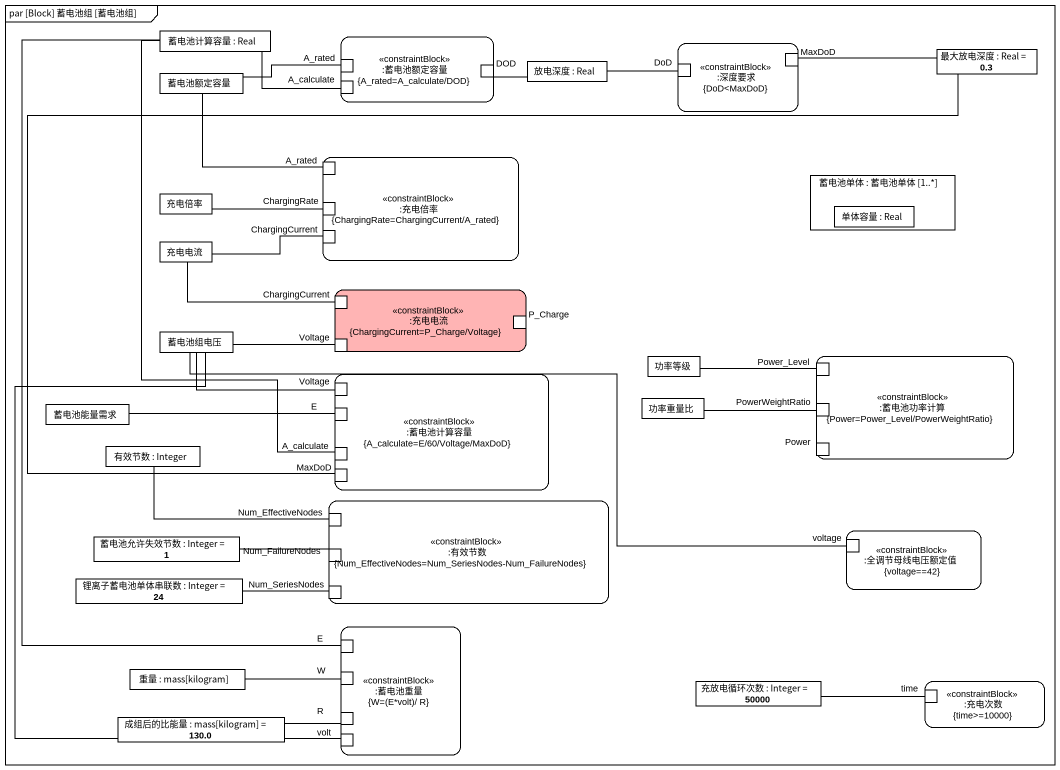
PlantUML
@startuml
mainframe par [Block] 蓄电池组 [蓄电池组]
rectangle "蓄电池计算容量 : Real" as 蓄电池计算容量
rectangle ":蓄电池额定容量\n{A_rated=A_calculate/DOD}" as 蓄电池额定容量 <<constraintBlock>> {
  port A_rated
  port DOD
  port A_calculate
}
rectangle "放电深度 : Real" as 放电深度
rectangle ":深度要求\n{DoD<MaxDoD}" as 深度要求 <<constraintBlock>> {
  port DoD
  port MaxDoD
}
rectangle "最大放电深度 : Real = 0.3" as 最大放电深度
rectangle "蓄电池额定容量" as 蓄电池额定容量_2
rectangle ":充电倍率\n{ChargingRate=ChargingCurrent/A_rated}" as 充电倍率 <<constraintBlock>> {
  port "A_rated" as A_rated_2
  port ChargingRate
  port ChargingCurrent
}
rectangle "蓄电池单体 : 蓄电池单体 [1..*]" as 蓄电池单体 {
  rectangle "单体容量 : Real" as 单体容量
}
rectangle "充电倍率" as 充电倍率_2
rectangle 充电电流
rectangle ":充电电流\n{ChargingCurrent=P_Charge/Voltage}" as 充电电流_2 <<constraintBlock>> #FFB4B4 {
  port "ChargingCurrent" as ChargingCurrent_2
  port P_Charge
  port Voltage
}
rectangle 蓄电池组电压
rectangle ":蓄电池计算容量\n{A_calculate=E/60/Voltage/MaxDoD}" as 蓄电池计算容量_2 <<constraintBlock>> {
  port "Voltage" as Voltage_2
  port E
  port "A_calculate" as A_calculate_2
  port "MaxDoD" as MaxDoD_2
}
rectangle 功率等级
rectangle ":蓄电池功率计算\n{Power=Power_Level/PowerWeightRatio}" as 蓄电池功率计算 <<constraintBlock>> {
  port Power_Level
  port PowerWeightRatio
  port Power
}
rectangle 蓄电池能量需求
rectangle 功率重量比
rectangle "有效节数 : Integer" as 有效节数
rectangle ":有效节数\n{Num_EffectiveNodes=Num_SeriesNodes-Num_FailureNodes}" as 有效节数_2 <<constraintBlock>> {
  port Num_EffectiveNodes
  port Num_FailureNodes
  port Num_SeriesNodes
}
rectangle ":全调节母线电压额定值\n{voltage==42}" as 全调节母线电压额定值 <<constraintBlock>> {
  port voltage
}
rectangle "蓄电池允许失效节数 : Integer = 1" as 蓄电池允许失效节数
rectangle "锂离子蓄电池单体串联数 : Integer = 24" as 锂离子蓄电池单体串联数
rectangle ":蓄电池重量\n{W=(E*volt)/ R}" as 蓄电池重量 <<constraintBlock>> {
  port "E" as E_2
  port W
  port R
  port volt
}
rectangle "重量 : mass[kilogram]" as 重量
rectangle "充放电循环次数 : Integer = 50000" as 充放电循环次数
rectangle ":充电次数\n{time>=10000}" as 充电次数 <<constraintBlock>> {
  port time
}
rectangle "成组后的比能量 : mass[kilogram] = 130.0" as 成组后的比能量
蓄电池计算容量 -- E_2
DOD -right- 放电深度
放电深度 -right- DoD
最大放电深度 -left- MaxDoD
蓄电池额定容量_2 -right- A_rated
蓄电池额定容量_2 -- A_rated_2
A_calculate -left- 蓄电池计算容量
充电倍率_2 -right- ChargingRate
充电电流 -right- ChargingCurrent
充电电流 -right- ChargingCurrent_2
蓄电池组电压 -right- Voltage
蓄电池组电压 -right- Voltage_2
功率等级 -right- Power_Level
E -left- 蓄电池能量需求
功率重量比 -right- PowerWeightRatio
有效节数 -right- Num_EffectiveNodes
A_calculate_2 -up- 蓄电池计算容量
MaxDoD_2 -up- 最大放电深度
蓄电池允许失效节数 -right- Num_FailureNodes
voltage -left- 蓄电池组电压
锂离子蓄电池单体串联数 -right- Num_SeriesNodes
重量 -right- W
成组后的比能量 -right- R
time -left- 充放电循环次数
volt -up- 蓄电池组电压
@enduml
